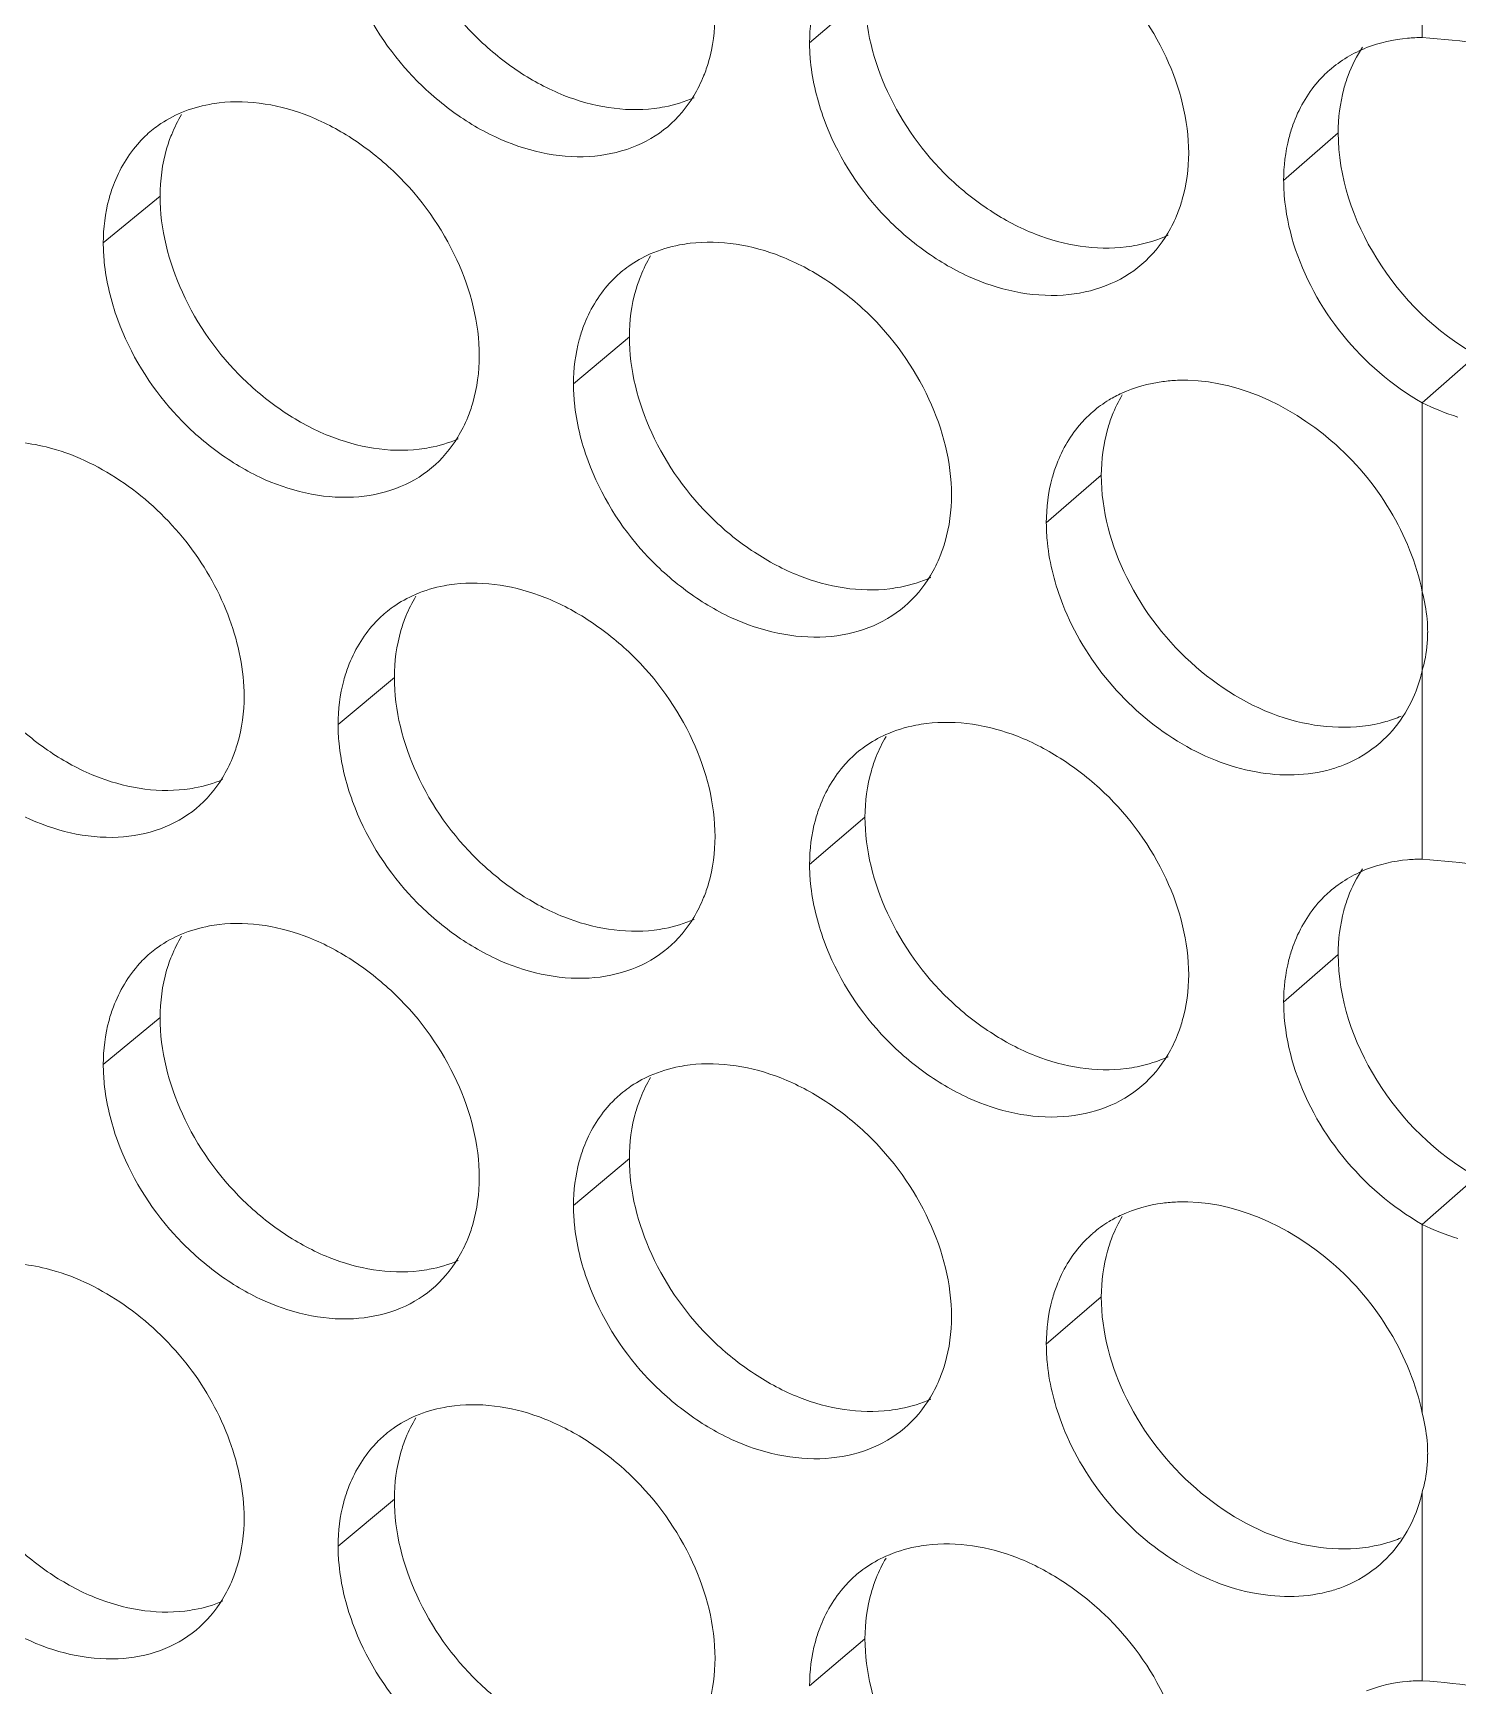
# Model space of a CAD drawing. Header units: millimetres. Extents: x 1177 to 4147, y 93 to 2194.
# Drawn here: x 2687.43 to 2701.09, y 923.73 to 939.57 of the extents above; entities that cross this region are included whole.
import ezdxf

# ---------------------------------------------------------------- set-up
doc = ezdxf.new("R2010")
doc.units = ezdxf.units.MM
doc.header["$LTSCALE"] = 0.1
doc.layers.get('0').update_dxf_attribs({"lineweight": 13})
doc.layers.add('标注', color=251, linetype='Continuous', lineweight=9)

# ---------------------------------------------------------------- blocks, each defined once
blk = doc.blocks.new('02')
for p, q in [((4627.348, 933.454), (4627.348, 936.041)), ((4627.348, 933.454), (4627.348, 936.041)), ((4627.348, 922.204), (4627.348, 928.454)), ((4627.348, 922.204), (4627.348, 924.791)), ((4627.348, 914.617), (4627.348, 917.204)), ((4627.348, 914.617), (4627.348, 917.204)), ((4627.348, 910.954), (4627.348, 913.541))]:
    blk.add_line(p, q)
at = {"layer": '标注'}
for p, q in [((4619.714, 934.03), (4618.955, 933.383)), ((4626.196, 932.148), (4625.449, 931.498)), ((4610.058, 931.284), (4609.28, 930.642)), ((4616.486, 929.357), (4615.721, 928.712)), ((4628.091, 929.105), (4627.348, 928.454)), ((4627.348, 925.867), (4627.348, 928.454)), ((4622.951, 927.46), (4622.198, 926.811)), ((4613.267, 924.692), (4612.496, 924.048)), ((4619.714, 922.78), (4618.955, 922.133)), ((4626.196, 920.898), (4625.449, 920.248)), ((4610.058, 920.034), (4609.28, 919.392)), ((4610.058, 920.034), (4609.28, 919.392)), ((4616.486, 918.107), (4615.721, 917.462)), ((4616.486, 918.107), (4615.721, 917.462)), ((4628.091, 917.855), (4627.348, 917.204)), ((4622.951, 916.21), (4622.198, 915.561)), ((4622.951, 916.21), (4622.198, 915.561)), ((4627.348, 910.954), (4627.348, 913.541)), ((4613.267, 913.442), (4612.496, 912.798)), ((4619.714, 911.53), (4618.955, 910.883))]:
    blk.add_line(p, q, dxfattribs=at)
for centre, radius, start, end in [((4615.73, 933.642), 1.912, 328.9787, 338.0529), ((4610.945, 930.963), 1.579, 125.316, 129.5927), ((4611.976, 931.414), 1.899, 148.7058, 157.8789), ((4622.206, 931.758), 1.925, 329.2925, 338.318), ((4618.416, 929.48), 1.912, 149.0222, 158.126), ((4617.403, 929.02), 1.599, 125.3449, 130.1938), ((4623.909, 927.083), 1.647, 121.1376, 130.744), ((4623.959, 927), 1.744, 114.6822, 121.1409), ((4624.886, 927.581), 1.918, 149.2796, 158.5755), ((4628.745, 931.24), 3.117, 243.3667, 253.0477), ((4612.506, 928.971), 1.906, 328.8204, 337.9261), ((4618.964, 927.071), 1.919, 329.1361, 338.1835), ((4615.192, 924.818), 1.906, 148.8645, 158.0006), ((4614.169, 924.363), 1.589, 125.3301, 129.8922), ((4625.364, 925.307), 2.058, 0.0408, 5.1029), ((4625.378, 925.236), 2.02, 340.5097, 347.2785), ((4626.352, 925.823), 1.805, 285.9402, 293.0214), ((4621.65, 922.899), 1.919, 149.179, 158.2551), ((4620.645, 922.434), 1.61, 125.3606, 130.4975), ((4609.291, 924.307), 1.899, 328.661, 337.8031), ((4615.73, 922.392), 1.912, 328.9787, 338.0529), ((4611.976, 920.164), 1.899, 148.7058, 157.8789), ((4611.976, 920.164), 1.899, 148.7058, 157.8789), ((4610.945, 919.713), 1.579, 125.316, 129.5927), ((4610.945, 919.713), 1.579, 125.316, 129.5927), ((4622.206, 920.508), 1.925, 329.2925, 338.318), ((4618.416, 918.23), 1.912, 149.0222, 158.126), ((4618.416, 918.23), 1.912, 149.0222, 158.126), ((4617.403, 917.77), 1.599, 125.3449, 130.1938), ((4617.403, 917.77), 1.599, 125.3449, 130.1938), ((4623.959, 915.75), 1.744, 114.6822, 121.1409), ((4623.959, 915.75), 1.744, 114.6822, 121.1409), ((4624.886, 916.331), 1.918, 149.2796, 158.5755), ((4624.886, 916.331), 1.918, 149.2796, 158.5755), ((4623.909, 915.833), 1.647, 121.1376, 130.744), ((4623.909, 915.833), 1.647, 121.1376, 130.744), ((4628.745, 919.99), 3.117, 243.3667, 253.0477), ((4612.506, 917.721), 1.906, 328.8204, 337.9261), ((4612.506, 917.721), 1.906, 328.8204, 337.9261), ((4618.964, 915.821), 1.919, 329.1361, 338.1835), ((4618.964, 915.821), 1.919, 329.1361, 338.1835), ((4614.169, 913.113), 1.589, 125.3301, 129.8922), ((4615.192, 913.568), 1.906, 148.8645, 158.0006), ((4625.364, 914.057), 2.058, 0.0408, 5.1029), ((4625.364, 914.057), 2.058, 0.0408, 5.1029), ((4625.378, 913.986), 2.02, 340.5097, 347.2785), ((4625.378, 913.986), 2.02, 340.5097, 347.2785), ((4626.352, 914.573), 1.805, 285.9402, 293.0214), ((4626.352, 914.573), 1.805, 285.9402, 293.0214), ((4621.65, 911.649), 1.919, 149.179, 158.2551), ((4609.291, 913.057), 1.899, 328.661, 337.8031), ((4620.645, 911.184), 1.61, 125.3606, 130.4975)]:
    blk.add_arc(centre, radius, start, end, dxfattribs=at)
for points, knots in [([(4613.267, 935.942), (4613.267, 935.491), (4613.51, 934.556), (4614.205, 933.578), (4614.955, 932.975), (4615.739, 932.55), (4616.413, 932.433), (4616.827, 932.483)], [0, 0, 0, 0, 0.246991, 0.512108, 0.644352, 0.77141, 1, 1, 1, 1]), ([(4624.148, 931.872), (4624.148, 932.322), (4623.902, 933.258), (4623.198, 934.23), (4622.441, 934.828), (4621.65, 935.249), (4620.973, 935.363), (4620.556, 935.311)], [0, 0, 0, 0, 0.246187, 0.510826, 0.643167, 0.770525, 1, 1, 1, 1]), ([(4612.695, 934.245), (4612.865, 933.779), (4613.269, 933.122), (4614.007, 932.457), (4614.803, 931.966), (4615.701, 931.752), (4616.522, 931.915), (4616.867, 932.112), (4617.011, 932.234)], [0, 0, 0, 0, 0.273173, 0.411313, 0.545072, 0.786333, 0.895775, 1, 1, 1, 1]), ([(4619.094, 934.173), (4619.071, 934.113), (4618.988, 933.857), (4618.955, 933.586), (4618.955, 933.383)], [0, 0, 0, 0, 0.242012, 1, 1, 1, 1]), ([(4619.714, 934.03), (4619.714, 933.58), (4619.958, 932.644), (4620.658, 931.67), (4621.412, 931.071), (4622.201, 930.649), (4622.877, 930.536), (4623.293, 930.588)], [0, 0, 0, 0, 0.246494, 0.511184, 0.643406, 0.77061, 1, 1, 1, 1]), ([(4617.504, 932.928), (4617.53, 932.991), (4617.623, 933.261), (4617.66, 933.548), (4617.66, 933.763)], [0, 0, 0, 0, 0.241585, 1, 1, 1, 1]), ([(4618.955, 933.383), (4618.955, 933.297), (4618.974, 932.938), (4619.061, 932.586), (4619.155, 932.331)], [0, 0, 0, 0, 0.240751, 1, 1, 1, 1]), ([(4627.348, 933.454), (4627.281, 933.455), (4627.022, 933.444), (4626.765, 933.386), (4626.586, 933.316)], [0, 0, 0, 0, 0.258603, 1, 1, 1, 1]), ([(4630.617, 932.799), (4630.361, 932.9), (4629.819, 933.064), (4628.729, 933.296), (4627.896, 933.417), (4627.348, 933.454)], [0, 0, 0, 0, 0.246985, 0.506558, 1, 1, 1, 1]), ([(4626.077, 933.008), (4626.021, 932.959), (4625.806, 932.745), (4625.653, 932.473), (4625.576, 932.258)], [0, 0, 0, 0, 0.24633, 1, 1, 1, 1]), ([(4626.333, 932.936), (4626.31, 932.875), (4626.229, 932.62), (4626.196, 932.35), (4626.196, 932.148)], [0, 0, 0, 0, 0.242216, 1, 1, 1, 1]), ([(4610.868, 932.56), (4610.823, 932.555), (4610.647, 932.528), (4610.473, 932.478), (4610.351, 932.427)], [0, 0, 0, 0, 0.255654, 1, 1, 1, 1]), ([(4614.43, 929.095), (4614.43, 929.546), (4614.186, 930.482), (4613.489, 931.459), (4612.738, 932.063), (4611.955, 932.489), (4611.282, 932.608), (4610.868, 932.56)], [0, 0, 0, 0, 0.246935, 0.51222, 0.644595, 0.771733, 1, 1, 1, 1]), ([(4616.827, 932.483), (4616.875, 932.489), (4617.061, 932.518), (4617.244, 932.573), (4617.373, 932.63)], [0, 0, 0, 0, 0.255784, 1, 1, 1, 1]), ([(4619.155, 932.331), (4619.327, 931.864), (4619.735, 931.205), (4620.482, 930.543), (4621.286, 930.056), (4622.193, 929.851), (4623.018, 930.024), (4623.364, 930.226), (4623.508, 930.351)], [0, 0, 0, 0, 0.272504, 0.410462, 0.544153, 0.785671, 0.895417, 1, 1, 1, 1]), ([(4625.576, 932.258), (4625.555, 932.199), (4625.48, 931.952), (4625.449, 931.693), (4625.449, 931.498)], [0, 0, 0, 0, 0.242457, 1, 1, 1, 1]), ([(4609.939, 932.18), (4609.881, 932.132), (4609.659, 931.92), (4609.499, 931.647), (4609.418, 931.431)], [0, 0, 0, 0, 0.245817, 1, 1, 1, 1]), ([(4610.217, 932.129), (4610.19, 932.065), (4610.096, 931.793), (4610.058, 931.502), (4610.058, 931.284)], [0, 0, 0, 0, 0.241186, 1, 1, 1, 1]), ([(4626.196, 932.148), (4626.196, 931.549), (4626.617, 930.313), (4627.539, 929.418), (4628.091, 929.105)], [0, 0, 0, 0, 0.485697, 1, 1, 1, 1]), ([(4623.995, 931.047), (4624.02, 931.11), (4624.111, 931.376), (4624.148, 931.659), (4624.148, 931.872)], [0, 0, 0, 0, 0.241909, 1, 1, 1, 1]), ([(4609.418, 931.431), (4609.395, 931.371), (4609.313, 931.115), (4609.28, 930.845), (4609.28, 930.642)], [0, 0, 0, 0, 0.241688, 1, 1, 1, 1]), ([(4625.449, 931.498), (4625.449, 931.427), (4625.462, 931.134), (4625.521, 930.844), (4625.586, 930.632)], [0, 0, 0, 0, 0.242222, 1, 1, 1, 1]), ([(4610.058, 931.284), (4610.058, 930.833), (4610.299, 929.897), (4610.993, 928.918), (4611.74, 928.314), (4612.522, 927.887), (4613.194, 927.768), (4613.607, 927.817)], [0, 0, 0, 0, 0.247242, 0.512574, 0.644829, 0.771813, 1, 1, 1, 1]), ([(4620.899, 927.189), (4620.899, 927.639), (4620.654, 928.575), (4619.952, 929.549), (4619.198, 930.149), (4618.409, 930.571), (4617.733, 930.687), (4617.318, 930.637)], [0, 0, 0, 0, 0.246434, 0.511288, 0.64364, 0.770925, 1, 1, 1, 1]), ([(4623.293, 930.588), (4623.343, 930.594), (4623.54, 930.626), (4623.732, 930.686), (4623.866, 930.748)], [0, 0, 0, 0, 0.255988, 1, 1, 1, 1]), ([(4609.28, 930.642), (4609.28, 930.556), (4609.299, 930.198), (4609.385, 929.845), (4609.478, 929.589)], [0, 0, 0, 0, 0.240605, 1, 1, 1, 1]), ([(4617.318, 930.637), (4617.27, 930.631), (4617.084, 930.602), (4616.902, 930.547), (4616.773, 930.491)], [0, 0, 0, 0, 0.25587, 1, 1, 1, 1]), ([(4625.586, 930.632), (4625.724, 930.181), (4626.195, 929.326), (4626.932, 928.689), (4627.348, 928.454)], [0, 0, 0, 0, 0.49694, 1, 1, 1, 1]), ([(4616.37, 930.241), (4616.314, 930.193), (4616.097, 929.983), (4615.939, 929.715), (4615.859, 929.502)], [0, 0, 0, 0, 0.246074, 1, 1, 1, 1]), ([(4616.642, 930.192), (4616.616, 930.128), (4616.524, 929.859), (4616.486, 929.572), (4616.486, 929.357)], [0, 0, 0, 0, 0.241514, 1, 1, 1, 1]), ([(4609.478, 929.589), (4609.648, 929.124), (4610.049, 928.467), (4610.784, 927.8), (4611.575, 927.307), (4612.469, 927.089), (4613.288, 927.247), (4613.632, 927.441), (4613.776, 927.562)], [0, 0, 0, 0, 0.27351, 0.411743, 0.545537, 0.786668, 0.895956, 1, 1, 1, 1]), ([(4615.859, 929.502), (4615.837, 929.441), (4615.754, 929.186), (4615.721, 928.915), (4615.721, 928.712)], [0, 0, 0, 0, 0.241904, 1, 1, 1, 1]), ([(4616.486, 929.357), (4616.486, 928.907), (4616.729, 927.971), (4617.427, 926.995), (4618.179, 926.394), (4618.966, 925.971), (4619.641, 925.856), (4620.055, 925.907)], [0, 0, 0, 0, 0.246741, 0.511644, 0.643878, 0.771009, 1, 1, 1, 1]), ([(4614.272, 928.255), (4614.298, 928.319), (4614.392, 928.589), (4614.43, 928.878), (4614.43, 929.095)], [0, 0, 0, 0, 0.241422, 1, 1, 1, 1]), ([(4615.721, 928.712), (4615.721, 928.626), (4615.74, 928.267), (4615.827, 927.914), (4615.92, 927.659)], [0, 0, 0, 0, 0.240702, 1, 1, 1, 1]), ([(4623.995, 928.761), (4623.927, 928.758), (4623.666, 928.736), (4623.407, 928.665), (4623.231, 928.584)], [0, 0, 0, 0, 0.258302, 1, 1, 1, 1]), ([(4627.348, 925.867), (4627.27, 926.259), (4626.947, 927.031), (4625.94, 928.239), (4624.749, 928.791), (4623.995, 928.761)], [0, 0, 0, 0, 0.254485, 0.51933, 1, 1, 1, 1]), ([(4622.834, 928.33), (4622.779, 928.283), (4622.571, 928.078), (4622.419, 927.819), (4622.341, 927.614)], [0, 0, 0, 0, 0.246444, 1, 1, 1, 1]), ([(4623.101, 928.281), (4623.076, 928.218), (4622.987, 927.953), (4622.951, 927.672), (4622.951, 927.46)], [0, 0, 0, 0, 0.241851, 1, 1, 1, 1]), ([(4613.607, 927.817), (4613.653, 927.823), (4613.835, 927.851), (4614.014, 927.903), (4614.139, 927.958)], [0, 0, 0, 0, 0.255679, 1, 1, 1, 1]), ([(4608.638, 927.81), (4608.387, 927.886), (4607.882, 927.965), (4607.376, 927.872), (4607.153, 927.781)], [0, 0, 0, 0, 0.521913, 1, 1, 1, 1]), ([(4611.209, 924.435), (4611.209, 924.792), (4611.053, 925.536), (4610.498, 926.537), (4609.671, 927.342), (4608.989, 927.704), (4608.638, 927.81)], [0, 0, 0, 0, 0.238714, 0.495406, 0.754851, 1, 1, 1, 1]), ([(4615.92, 927.659), (4616.091, 927.193), (4616.498, 926.535), (4617.24, 925.871), (4618.04, 925.382), (4618.943, 925.173), (4619.766, 925.341), (4620.111, 925.54), (4620.255, 925.664)], [0, 0, 0, 0, 0.272838, 0.410886, 0.544611, 0.786, 0.895595, 1, 1, 1, 1]), ([(4622.341, 927.614), (4622.317, 927.552), (4622.232, 927.293), (4622.198, 927.018), (4622.198, 926.811)], [0, 0, 0, 0, 0.242016, 1, 1, 1, 1]), ([(4622.951, 927.46), (4622.951, 926.979), (4623.228, 925.977), (4624.17, 924.779), (4625.446, 924.021), (4626.431, 923.968), (4626.848, 924.088)], [0, 0, 0, 0, 0.249772, 0.517807, 0.774905, 1, 1, 1, 1]), ([(4620.745, 926.358), (4620.77, 926.422), (4620.862, 926.689), (4620.899, 926.975), (4620.899, 927.189)], [0, 0, 0, 0, 0.241748, 1, 1, 1, 1]), ([(4622.198, 926.811), (4622.198, 926.719), (4622.219, 926.337), (4622.318, 925.961), (4622.424, 925.69)], [0, 0, 0, 0, 0.240389, 1, 1, 1, 1]), ([(4606.857, 926.634), (4606.857, 926.183), (4607.098, 925.247), (4607.789, 924.266), (4608.535, 923.66), (4609.314, 923.231), (4609.984, 923.111), (4610.396, 923.159)], [0, 0, 0, 0, 0.247494, 0.513042, 0.645309, 0.772218, 1, 1, 1, 1]), ([(4614.089, 925.97), (4614.042, 925.964), (4613.861, 925.936), (4613.683, 925.884), (4613.557, 925.83)], [0, 0, 0, 0, 0.255763, 1, 1, 1, 1]), ([(4617.66, 922.513), (4617.66, 922.964), (4617.416, 923.9), (4616.716, 924.875), (4615.963, 925.477), (4615.177, 925.901), (4614.503, 926.019), (4614.089, 925.97)], [0, 0, 0, 0, 0.246684, 0.511753, 0.644116, 0.771328, 1, 1, 1, 1]), ([(4620.055, 925.907), (4620.105, 925.913), (4620.296, 925.943), (4620.484, 926.001), (4620.615, 926.06)], [0, 0, 0, 0, 0.255887, 1, 1, 1, 1]), ([(4622.424, 925.69), (4622.574, 925.308), (4623.01, 924.588), (4623.936, 923.781), (4625.012, 923.332), (4625.772, 923.342), (4626.103, 923.437)], [0, 0, 0, 0, 0.264547, 0.530604, 0.77855, 1, 1, 1, 1]), ([(4613.15, 925.582), (4613.093, 925.534), (4612.873, 925.323), (4612.714, 925.052), (4612.634, 924.838)], [0, 0, 0, 0, 0.245947, 1, 1, 1, 1]), ([(4613.425, 925.532), (4613.399, 925.468), (4613.305, 925.197), (4613.267, 924.908), (4613.267, 924.692)], [0, 0, 0, 0, 0.241351, 1, 1, 1, 1]), ([(4627.348, 924.791), (4627.36, 924.832), (4627.404, 925.001), (4627.421, 925.177), (4627.421, 925.309)], [0, 0, 0, 0, 0.244815, 1, 1, 1, 1]), ([(4606.271, 924.94), (4606.44, 924.475), (4606.839, 923.819), (4607.569, 923.151), (4608.356, 922.656), (4609.246, 922.434), (4610.062, 922.587), (4610.406, 922.779), (4610.551, 922.898)], [0, 0, 0, 0, 0.27385, 0.412176, 0.546005, 0.787007, 0.896139, 1, 1, 1, 1]), ([(4612.634, 924.838), (4612.611, 924.777), (4612.529, 924.522), (4612.496, 924.251), (4612.496, 924.048)], [0, 0, 0, 0, 0.241796, 1, 1, 1, 1]), ([(4613.267, 924.692), (4613.267, 924.241), (4613.51, 923.306), (4614.205, 922.328), (4614.955, 921.725), (4615.739, 921.3), (4616.413, 921.183), (4616.827, 921.233)], [0, 0, 0, 0, 0.246991, 0.512108, 0.644352, 0.77141, 1, 1, 1, 1]), ([(4611.049, 923.59), (4611.075, 923.654), (4611.17, 923.926), (4611.209, 924.217), (4611.209, 924.435)], [0, 0, 0, 0, 0.241257, 1, 1, 1, 1]), ([(4624.148, 920.622), (4624.148, 921.072), (4623.902, 922.008), (4623.198, 922.98), (4622.441, 923.578), (4621.65, 923.999), (4620.973, 924.113), (4620.556, 924.061)], [0, 0, 0, 0, 0.246187, 0.510826, 0.643167, 0.770525, 1, 1, 1, 1]), ([(4612.496, 924.048), (4612.496, 923.962), (4612.515, 923.604), (4612.601, 923.251), (4612.695, 922.995)], [0, 0, 0, 0, 0.240653, 1, 1, 1, 1]), ([(4620.556, 924.061), (4620.507, 924.055), (4620.316, 924.025), (4620.129, 923.968), (4619.998, 923.909)], [0, 0, 0, 0, 0.255975, 1, 1, 1, 1]), ([(4619.599, 923.658), (4619.543, 923.61), (4619.329, 923.401), (4619.173, 923.134), (4619.094, 922.923)], [0, 0, 0, 0, 0.246198, 1, 1, 1, 1]), ([(4626.103, 923.437), (4626.165, 923.455), (4626.405, 923.537), (4626.627, 923.673), (4626.769, 923.797)], [0, 0, 0, 0, 0.255293, 1, 1, 1, 1]), ([(4619.868, 923.61), (4619.843, 923.546), (4619.751, 923.279), (4619.714, 922.994), (4619.714, 922.78)], [0, 0, 0, 0, 0.241677, 1, 1, 1, 1]), ([(4610.396, 923.159), (4610.441, 923.164), (4610.618, 923.191), (4610.792, 923.241), (4610.915, 923.293)], [0, 0, 0, 0, 0.255573, 1, 1, 1, 1]), ([(4612.695, 922.995), (4612.865, 922.529), (4613.269, 921.872), (4614.007, 921.207), (4614.803, 920.716), (4615.701, 920.502), (4616.522, 920.665), (4616.867, 920.862), (4617.011, 920.984)], [0, 0, 0, 0, 0.273173, 0.411313, 0.545072, 0.786333, 0.895775, 1, 1, 1, 1]), ([(4619.094, 922.923), (4619.071, 922.863), (4618.988, 922.607), (4618.955, 922.336), (4618.955, 922.133)], [0, 0, 0, 0, 0.242012, 1, 1, 1, 1]), ([(4619.714, 922.78), (4619.714, 922.33), (4619.958, 921.394), (4620.658, 920.42), (4621.412, 919.821), (4622.201, 919.399), (4622.877, 919.286), (4623.293, 919.338)], [0, 0, 0, 0, 0.246494, 0.511184, 0.643406, 0.77061, 1, 1, 1, 1]), ([(4617.504, 921.678), (4617.53, 921.741), (4617.623, 922.011), (4617.66, 922.298), (4617.66, 922.513)], [0, 0, 0, 0, 0.241585, 1, 1, 1, 1]), ([(4618.955, 922.133), (4618.955, 922.047), (4618.974, 921.688), (4619.061, 921.336), (4619.155, 921.081)], [0, 0, 0, 0, 0.240751, 1, 1, 1, 1]), ([(4627.348, 922.204), (4627.281, 922.205), (4627.022, 922.194), (4626.765, 922.136), (4626.586, 922.066)], [0, 0, 0, 0, 0.258603, 1, 1, 1, 1]), ([(4630.617, 921.549), (4630.361, 921.65), (4629.819, 921.814), (4628.729, 922.046), (4627.896, 922.167), (4627.348, 922.204)], [0, 0, 0, 0, 0.246985, 0.506558, 1, 1, 1, 1]), ([(4626.077, 921.758), (4626.021, 921.709), (4625.806, 921.495), (4625.653, 921.223), (4625.576, 921.008)], [0, 0, 0, 0, 0.24633, 1, 1, 1, 1]), ([(4626.333, 921.686), (4626.31, 921.625), (4626.229, 921.37), (4626.196, 921.1), (4626.196, 920.898)], [0, 0, 0, 0, 0.242216, 1, 1, 1, 1]), ([(4616.827, 921.233), (4616.875, 921.239), (4617.061, 921.268), (4617.244, 921.323), (4617.373, 921.38)], [0, 0, 0, 0, 0.255784, 1, 1, 1, 1]), ([(4610.868, 921.31), (4610.823, 921.305), (4610.647, 921.278), (4610.473, 921.228), (4610.351, 921.177)], [0, 0, 0, 0, 0.255654, 1, 1, 1, 1]), ([(4610.868, 921.31), (4610.823, 921.305), (4610.647, 921.278), (4610.473, 921.228), (4610.351, 921.177)], [0, 0, 0, 0, 0.255654, 1, 1, 1, 1]), ([(4614.43, 917.845), (4614.43, 918.296), (4614.186, 919.232), (4613.489, 920.209), (4612.738, 920.813), (4611.955, 921.239), (4611.282, 921.358), (4610.868, 921.31)], [0, 0, 0, 0, 0.246935, 0.51222, 0.644595, 0.771733, 1, 1, 1, 1]), ([(4614.43, 917.845), (4614.43, 918.296), (4614.186, 919.232), (4613.489, 920.209), (4612.738, 920.813), (4611.955, 921.239), (4611.282, 921.358), (4610.868, 921.31)], [0, 0, 0, 0, 0.246935, 0.51222, 0.644595, 0.771733, 1, 1, 1, 1]), ([(4609.939, 920.93), (4609.881, 920.882), (4609.659, 920.67), (4609.499, 920.397), (4609.418, 920.181)], [0, 0, 0, 0, 0.245817, 1, 1, 1, 1]), ([(4609.939, 920.93), (4609.881, 920.882), (4609.659, 920.67), (4609.499, 920.397), (4609.418, 920.181)], [0, 0, 0, 0, 0.245817, 1, 1, 1, 1]), ([(4619.155, 921.081), (4619.327, 920.614), (4619.735, 919.955), (4620.482, 919.293), (4621.286, 918.806), (4622.193, 918.601), (4623.018, 918.774), (4623.364, 918.976), (4623.508, 919.101)], [0, 0, 0, 0, 0.272504, 0.410462, 0.544153, 0.785671, 0.895417, 1, 1, 1, 1]), ([(4625.576, 921.008), (4625.555, 920.949), (4625.48, 920.702), (4625.449, 920.443), (4625.449, 920.248)], [0, 0, 0, 0, 0.242457, 1, 1, 1, 1]), ([(4610.217, 920.879), (4610.19, 920.815), (4610.096, 920.543), (4610.058, 920.252), (4610.058, 920.034)], [0, 0, 0, 0, 0.241186, 1, 1, 1, 1]), ([(4610.217, 920.879), (4610.19, 920.815), (4610.096, 920.543), (4610.058, 920.252), (4610.058, 920.034)], [0, 0, 0, 0, 0.241186, 1, 1, 1, 1]), ([(4626.196, 920.898), (4626.196, 920.299), (4626.617, 919.063), (4627.539, 918.168), (4628.091, 917.855)], [0, 0, 0, 0, 0.485697, 1, 1, 1, 1]), ([(4623.995, 919.797), (4624.02, 919.86), (4624.111, 920.126), (4624.148, 920.409), (4624.148, 920.622)], [0, 0, 0, 0, 0.241909, 1, 1, 1, 1]), ([(4625.449, 920.248), (4625.449, 920.177), (4625.462, 919.884), (4625.521, 919.594), (4625.586, 919.382)], [0, 0, 0, 0, 0.242222, 1, 1, 1, 1]), ([(4609.418, 920.181), (4609.395, 920.121), (4609.313, 919.865), (4609.28, 919.595), (4609.28, 919.392)], [0, 0, 0, 0, 0.241688, 1, 1, 1, 1]), ([(4609.418, 920.181), (4609.395, 920.121), (4609.313, 919.865), (4609.28, 919.595), (4609.28, 919.392)], [0, 0, 0, 0, 0.241688, 1, 1, 1, 1]), ([(4610.058, 920.034), (4610.058, 919.583), (4610.299, 918.647), (4610.993, 917.668), (4611.74, 917.064), (4612.522, 916.637), (4613.194, 916.518), (4613.607, 916.567)], [0, 0, 0, 0, 0.247242, 0.512574, 0.644829, 0.771813, 1, 1, 1, 1]), ([(4610.058, 920.034), (4610.058, 919.583), (4610.299, 918.647), (4610.993, 917.668), (4611.74, 917.064), (4612.522, 916.637), (4613.194, 916.518), (4613.607, 916.567)], [0, 0, 0, 0, 0.247242, 0.512574, 0.644829, 0.771813, 1, 1, 1, 1]), ([(4609.28, 919.392), (4609.28, 919.306), (4609.299, 918.948), (4609.385, 918.595), (4609.478, 918.339)], [0, 0, 0, 0, 0.240605, 1, 1, 1, 1]), ([(4609.28, 919.392), (4609.28, 919.306), (4609.299, 918.948), (4609.385, 918.595), (4609.478, 918.339)], [0, 0, 0, 0, 0.240605, 1, 1, 1, 1]), ([(4617.318, 919.387), (4617.27, 919.381), (4617.084, 919.352), (4616.902, 919.297), (4616.773, 919.241)], [0, 0, 0, 0, 0.25587, 1, 1, 1, 1]), ([(4617.318, 919.387), (4617.27, 919.381), (4617.084, 919.352), (4616.902, 919.297), (4616.773, 919.241)], [0, 0, 0, 0, 0.25587, 1, 1, 1, 1]), ([(4620.899, 915.939), (4620.899, 916.389), (4620.654, 917.325), (4619.952, 918.299), (4619.198, 918.899), (4618.409, 919.321), (4617.733, 919.437), (4617.318, 919.387)], [0, 0, 0, 0, 0.246434, 0.511288, 0.64364, 0.770925, 1, 1, 1, 1]), ([(4620.899, 915.939), (4620.899, 916.389), (4620.654, 917.325), (4619.952, 918.299), (4619.198, 918.899), (4618.409, 919.321), (4617.733, 919.437), (4617.318, 919.387)], [0, 0, 0, 0, 0.246434, 0.511288, 0.64364, 0.770925, 1, 1, 1, 1]), ([(4623.293, 919.338), (4623.343, 919.344), (4623.54, 919.376), (4623.732, 919.436), (4623.866, 919.498)], [0, 0, 0, 0, 0.255988, 1, 1, 1, 1]), ([(4625.586, 919.382), (4625.724, 918.931), (4626.195, 918.076), (4626.932, 917.439), (4627.348, 917.204)], [0, 0, 0, 0, 0.49694, 1, 1, 1, 1]), ([(4616.37, 918.991), (4616.314, 918.943), (4616.097, 918.733), (4615.939, 918.465), (4615.859, 918.252)], [0, 0, 0, 0, 0.246074, 1, 1, 1, 1]), ([(4616.37, 918.991), (4616.314, 918.943), (4616.097, 918.733), (4615.939, 918.465), (4615.859, 918.252)], [0, 0, 0, 0, 0.246074, 1, 1, 1, 1]), ([(4616.642, 918.942), (4616.616, 918.878), (4616.524, 918.609), (4616.486, 918.322), (4616.486, 918.107)], [0, 0, 0, 0, 0.241514, 1, 1, 1, 1]), ([(4616.642, 918.942), (4616.616, 918.878), (4616.524, 918.609), (4616.486, 918.322), (4616.486, 918.107)], [0, 0, 0, 0, 0.241514, 1, 1, 1, 1]), ([(4609.478, 918.339), (4609.648, 917.874), (4610.049, 917.217), (4610.784, 916.55), (4611.575, 916.057), (4612.469, 915.839), (4613.288, 915.997), (4613.632, 916.191), (4613.776, 916.312)], [0, 0, 0, 0, 0.27351, 0.411743, 0.545537, 0.786668, 0.895956, 1, 1, 1, 1]), ([(4609.478, 918.339), (4609.648, 917.874), (4610.049, 917.217), (4610.784, 916.55), (4611.575, 916.057), (4612.469, 915.839), (4613.288, 915.997), (4613.632, 916.191), (4613.776, 916.312)], [0, 0, 0, 0, 0.27351, 0.411743, 0.545537, 0.786668, 0.895956, 1, 1, 1, 1]), ([(4615.859, 918.252), (4615.837, 918.191), (4615.754, 917.936), (4615.721, 917.665), (4615.721, 917.462)], [0, 0, 0, 0, 0.241904, 1, 1, 1, 1]), ([(4615.859, 918.252), (4615.837, 918.191), (4615.754, 917.936), (4615.721, 917.665), (4615.721, 917.462)], [0, 0, 0, 0, 0.241904, 1, 1, 1, 1]), ([(4616.486, 918.107), (4616.486, 917.657), (4616.729, 916.721), (4617.427, 915.745), (4618.179, 915.144), (4618.966, 914.721), (4619.641, 914.606), (4620.055, 914.657)], [0, 0, 0, 0, 0.246741, 0.511644, 0.643878, 0.771009, 1, 1, 1, 1]), ([(4616.486, 918.107), (4616.486, 917.657), (4616.729, 916.721), (4617.427, 915.745), (4618.179, 915.144), (4618.966, 914.721), (4619.641, 914.606), (4620.055, 914.657)], [0, 0, 0, 0, 0.246741, 0.511644, 0.643878, 0.771009, 1, 1, 1, 1]), ([(4614.272, 917.005), (4614.298, 917.069), (4614.392, 917.339), (4614.43, 917.628), (4614.43, 917.845)], [0, 0, 0, 0, 0.241422, 1, 1, 1, 1]), ([(4614.272, 917.005), (4614.298, 917.069), (4614.392, 917.339), (4614.43, 917.628), (4614.43, 917.845)], [0, 0, 0, 0, 0.241422, 1, 1, 1, 1]), ([(4627.348, 914.617), (4627.27, 915.009), (4626.947, 915.781), (4625.94, 916.989), (4624.749, 917.541), (4623.995, 917.511)], [0, 0, 0, 0, 0.254485, 0.51933, 1, 1, 1, 1]), ([(4627.348, 914.617), (4627.27, 915.009), (4626.947, 915.781), (4625.94, 916.989), (4624.749, 917.541), (4623.995, 917.511)], [0, 0, 0, 0, 0.254485, 0.51933, 1, 1, 1, 1]), ([(4615.721, 917.462), (4615.721, 917.376), (4615.74, 917.017), (4615.827, 916.664), (4615.92, 916.409)], [0, 0, 0, 0, 0.240702, 1, 1, 1, 1]), ([(4615.721, 917.462), (4615.721, 917.376), (4615.74, 917.017), (4615.827, 916.664), (4615.92, 916.409)], [0, 0, 0, 0, 0.240702, 1, 1, 1, 1]), ([(4623.995, 917.511), (4623.927, 917.508), (4623.666, 917.486), (4623.407, 917.415), (4623.231, 917.334)], [0, 0, 0, 0, 0.258302, 1, 1, 1, 1]), ([(4623.995, 917.511), (4623.927, 917.508), (4623.666, 917.486), (4623.407, 917.415), (4623.231, 917.334)], [0, 0, 0, 0, 0.258302, 1, 1, 1, 1]), ([(4622.834, 917.08), (4622.779, 917.033), (4622.571, 916.828), (4622.419, 916.569), (4622.341, 916.364)], [0, 0, 0, 0, 0.246444, 1, 1, 1, 1]), ([(4622.834, 917.08), (4622.779, 917.033), (4622.571, 916.828), (4622.419, 916.569), (4622.341, 916.364)], [0, 0, 0, 0, 0.246444, 1, 1, 1, 1]), ([(4623.101, 917.031), (4623.076, 916.968), (4622.987, 916.703), (4622.951, 916.422), (4622.951, 916.21)], [0, 0, 0, 0, 0.241851, 1, 1, 1, 1]), ([(4623.101, 917.031), (4623.076, 916.968), (4622.987, 916.703), (4622.951, 916.422), (4622.951, 916.21)], [0, 0, 0, 0, 0.241851, 1, 1, 1, 1]), ([(4608.638, 916.56), (4608.387, 916.636), (4607.882, 916.715), (4607.376, 916.622), (4607.153, 916.531)], [0, 0, 0, 0, 0.521913, 1, 1, 1, 1]), ([(4613.607, 916.567), (4613.653, 916.573), (4613.835, 916.601), (4614.014, 916.653), (4614.139, 916.708)], [0, 0, 0, 0, 0.255679, 1, 1, 1, 1]), ([(4613.607, 916.567), (4613.653, 916.573), (4613.835, 916.601), (4614.014, 916.653), (4614.139, 916.708)], [0, 0, 0, 0, 0.255679, 1, 1, 1, 1]), ([(4611.209, 913.185), (4611.209, 913.542), (4611.053, 914.286), (4610.498, 915.287), (4609.671, 916.092), (4608.989, 916.454), (4608.638, 916.56)], [0, 0, 0, 0, 0.238714, 0.495406, 0.754851, 1, 1, 1, 1]), ([(4615.92, 916.409), (4616.091, 915.943), (4616.498, 915.285), (4617.24, 914.621), (4618.04, 914.132), (4618.943, 913.923), (4619.766, 914.091), (4620.111, 914.29), (4620.255, 914.414)], [0, 0, 0, 0, 0.272838, 0.410886, 0.544611, 0.786, 0.895595, 1, 1, 1, 1]), ([(4615.92, 916.409), (4616.091, 915.943), (4616.498, 915.285), (4617.24, 914.621), (4618.04, 914.132), (4618.943, 913.923), (4619.766, 914.091), (4620.111, 914.29), (4620.255, 914.414)], [0, 0, 0, 0, 0.272838, 0.410886, 0.544611, 0.786, 0.895595, 1, 1, 1, 1]), ([(4622.341, 916.364), (4622.317, 916.302), (4622.232, 916.043), (4622.198, 915.768), (4622.198, 915.561)], [0, 0, 0, 0, 0.242016, 1, 1, 1, 1]), ([(4622.341, 916.364), (4622.317, 916.302), (4622.232, 916.043), (4622.198, 915.768), (4622.198, 915.561)], [0, 0, 0, 0, 0.242016, 1, 1, 1, 1]), ([(4622.951, 916.21), (4622.951, 915.729), (4623.228, 914.727), (4624.17, 913.529), (4625.446, 912.771), (4626.431, 912.718), (4626.848, 912.838)], [0, 0, 0, 0, 0.249772, 0.517807, 0.774905, 1, 1, 1, 1]), ([(4622.951, 916.21), (4622.951, 915.729), (4623.228, 914.727), (4624.17, 913.529), (4625.446, 912.771), (4626.431, 912.718), (4626.848, 912.838)], [0, 0, 0, 0, 0.249772, 0.517807, 0.774905, 1, 1, 1, 1]), ([(4620.745, 915.108), (4620.77, 915.172), (4620.862, 915.439), (4620.899, 915.725), (4620.899, 915.939)], [0, 0, 0, 0, 0.241748, 1, 1, 1, 1]), ([(4620.745, 915.108), (4620.77, 915.172), (4620.862, 915.439), (4620.899, 915.725), (4620.899, 915.939)], [0, 0, 0, 0, 0.241748, 1, 1, 1, 1]), ([(4622.198, 915.561), (4622.198, 915.469), (4622.219, 915.087), (4622.318, 914.711), (4622.424, 914.44)], [0, 0, 0, 0, 0.240389, 1, 1, 1, 1]), ([(4622.198, 915.561), (4622.198, 915.469), (4622.219, 915.087), (4622.318, 914.711), (4622.424, 914.44)], [0, 0, 0, 0, 0.240389, 1, 1, 1, 1]), ([(4606.857, 915.384), (4606.857, 914.933), (4607.098, 913.997), (4607.789, 913.016), (4608.535, 912.41), (4609.314, 911.981), (4609.984, 911.861), (4610.396, 911.909)], [0, 0, 0, 0, 0.247494, 0.513042, 0.645309, 0.772218, 1, 1, 1, 1]), ([(4614.089, 914.72), (4614.042, 914.714), (4613.861, 914.686), (4613.683, 914.634), (4613.557, 914.58)], [0, 0, 0, 0, 0.255763, 1, 1, 1, 1]), ([(4617.66, 911.263), (4617.66, 911.714), (4617.416, 912.65), (4616.716, 913.625), (4615.963, 914.227), (4615.177, 914.651), (4614.503, 914.769), (4614.089, 914.72)], [0, 0, 0, 0, 0.246684, 0.511753, 0.644116, 0.771328, 1, 1, 1, 1]), ([(4620.055, 914.657), (4620.105, 914.663), (4620.296, 914.693), (4620.484, 914.751), (4620.615, 914.81)], [0, 0, 0, 0, 0.255887, 1, 1, 1, 1]), ([(4620.055, 914.657), (4620.105, 914.663), (4620.296, 914.693), (4620.484, 914.751), (4620.615, 914.81)], [0, 0, 0, 0, 0.255887, 1, 1, 1, 1]), ([(4622.424, 914.44), (4622.574, 914.058), (4623.01, 913.338), (4623.936, 912.531), (4625.012, 912.082), (4625.772, 912.092), (4626.103, 912.187)], [0, 0, 0, 0, 0.264547, 0.530604, 0.77855, 1, 1, 1, 1]), ([(4622.424, 914.44), (4622.574, 914.058), (4623.01, 913.338), (4623.936, 912.531), (4625.012, 912.082), (4625.772, 912.092), (4626.103, 912.187)], [0, 0, 0, 0, 0.264547, 0.530604, 0.77855, 1, 1, 1, 1]), ([(4613.15, 914.332), (4613.093, 914.284), (4612.873, 914.073), (4612.714, 913.802), (4612.634, 913.588)], [0, 0, 0, 0, 0.245947, 1, 1, 1, 1]), ([(4613.425, 914.282), (4613.399, 914.218), (4613.305, 913.947), (4613.267, 913.658), (4613.267, 913.442)], [0, 0, 0, 0, 0.241351, 1, 1, 1, 1]), ([(4627.348, 913.541), (4627.36, 913.582), (4627.404, 913.751), (4627.421, 913.927), (4627.421, 914.059)], [0, 0, 0, 0, 0.244815, 1, 1, 1, 1]), ([(4627.348, 913.541), (4627.36, 913.582), (4627.404, 913.751), (4627.421, 913.927), (4627.421, 914.059)], [0, 0, 0, 0, 0.244815, 1, 1, 1, 1]), ([(4606.271, 913.69), (4606.44, 913.225), (4606.839, 912.569), (4607.569, 911.901), (4608.356, 911.406), (4609.246, 911.184), (4610.062, 911.337), (4610.406, 911.529), (4610.551, 911.648)], [0, 0, 0, 0, 0.27385, 0.412176, 0.546005, 0.787007, 0.896139, 1, 1, 1, 1]), ([(4612.634, 913.588), (4612.611, 913.527), (4612.529, 913.272), (4612.496, 913.001), (4612.496, 912.798)], [0, 0, 0, 0, 0.241796, 1, 1, 1, 1]), ([(4613.267, 913.442), (4613.267, 912.991), (4613.51, 912.056), (4614.205, 911.078), (4614.955, 910.475), (4615.739, 910.05), (4616.413, 909.933), (4616.827, 909.983)], [0, 0, 0, 0, 0.246991, 0.512108, 0.644352, 0.77141, 1, 1, 1, 1]), ([(4611.049, 912.34), (4611.075, 912.404), (4611.17, 912.676), (4611.209, 912.967), (4611.209, 913.185)], [0, 0, 0, 0, 0.241257, 1, 1, 1, 1]), ([(4612.496, 912.798), (4612.496, 912.712), (4612.515, 912.354), (4612.601, 912.001), (4612.695, 911.745)], [0, 0, 0, 0, 0.240653, 1, 1, 1, 1]), ([(4620.556, 912.811), (4620.507, 912.805), (4620.316, 912.775), (4620.129, 912.718), (4619.998, 912.659)], [0, 0, 0, 0, 0.255975, 1, 1, 1, 1]), ([(4624.148, 909.372), (4624.148, 909.822), (4623.902, 910.758), (4623.198, 911.73), (4622.441, 912.328), (4621.65, 912.749), (4620.973, 912.863), (4620.556, 912.811)], [0, 0, 0, 0, 0.246187, 0.510826, 0.643167, 0.770525, 1, 1, 1, 1]), ([(4619.599, 912.408), (4619.543, 912.36), (4619.329, 912.151), (4619.173, 911.884), (4619.094, 911.673)], [0, 0, 0, 0, 0.246198, 1, 1, 1, 1]), ([(4619.868, 912.36), (4619.843, 912.296), (4619.751, 912.029), (4619.714, 911.744), (4619.714, 911.53)], [0, 0, 0, 0, 0.241677, 1, 1, 1, 1]), ([(4626.103, 912.187), (4626.165, 912.205), (4626.405, 912.287), (4626.627, 912.423), (4626.769, 912.547)], [0, 0, 0, 0, 0.255293, 1, 1, 1, 1]), ([(4626.103, 912.187), (4626.165, 912.205), (4626.405, 912.287), (4626.627, 912.423), (4626.769, 912.547)], [0, 0, 0, 0, 0.255293, 1, 1, 1, 1]), ([(4610.396, 911.909), (4610.441, 911.914), (4610.618, 911.941), (4610.792, 911.991), (4610.915, 912.043)], [0, 0, 0, 0, 0.255573, 1, 1, 1, 1]), ([(4612.695, 911.745), (4612.865, 911.279), (4613.269, 910.622), (4614.007, 909.957), (4614.803, 909.466), (4615.701, 909.252), (4616.522, 909.415), (4616.867, 909.612), (4617.011, 909.734)], [0, 0, 0, 0, 0.273173, 0.411313, 0.545072, 0.786333, 0.895775, 1, 1, 1, 1]), ([(4619.094, 911.673), (4619.071, 911.613), (4618.988, 911.357), (4618.955, 911.086), (4618.955, 910.883)], [0, 0, 0, 0, 0.242012, 1, 1, 1, 1]), ([(4619.714, 911.53), (4619.714, 911.08), (4619.958, 910.144), (4620.658, 909.17), (4621.412, 908.571), (4622.201, 908.149), (4622.877, 908.036), (4623.293, 908.088)], [0, 0, 0, 0, 0.246494, 0.511184, 0.643406, 0.77061, 1, 1, 1, 1]), ([(4617.504, 910.428), (4617.53, 910.491), (4617.623, 910.761), (4617.66, 911.048), (4617.66, 911.263)], [0, 0, 0, 0, 0.241585, 1, 1, 1, 1]), ([(4627.348, 910.954), (4627.281, 910.955), (4627.022, 910.944), (4626.765, 910.886), (4626.586, 910.816)], [0, 0, 0, 0, 0.258603, 1, 1, 1, 1]), ([(4630.617, 910.299), (4630.361, 910.4), (4629.819, 910.564), (4628.729, 910.796), (4627.896, 910.917), (4627.348, 910.954)], [0, 0, 0, 0, 0.246985, 0.506558, 1, 1, 1, 1])]:
    blk.add_open_spline(points, degree=3, knots=knots, dxfattribs=at)
for points in [[(4626.586, 933.316), (4626.402, 933.243), (4626.226, 933.139), (4626.077, 933.008)], [(4626.53, 933.324), (4626.449, 933.203), (4626.383, 933.072), (4626.333, 932.936)], [(4617.011, 932.234), (4617.152, 932.354), (4617.274, 932.499), (4617.369, 932.657)], [(4610.351, 932.427), (4610.239, 932.38), (4610.131, 932.321), (4610.032, 932.251)], [(4623.508, 930.351), (4623.647, 930.471), (4623.767, 930.617), (4623.861, 930.775)], [(4616.773, 930.491), (4616.669, 930.445), (4616.57, 930.39), (4616.477, 930.324)], [(4613.776, 927.562), (4613.918, 927.681), (4614.04, 927.826), (4614.136, 927.984)], [(4620.255, 925.664), (4620.395, 925.784), (4620.516, 925.929), (4620.611, 926.087)], [(4613.557, 925.83), (4613.45, 925.784), (4613.346, 925.727), (4613.25, 925.659)], [(4627.413, 925.49), (4627.402, 925.617), (4627.379, 925.743), (4627.348, 925.867)], [(4627.082, 924.157), (4627.164, 924.283), (4627.232, 924.42), (4627.282, 924.562)], [(4626.769, 923.797), (4626.889, 923.902), (4626.995, 924.024), (4627.082, 924.157)], [(4619.998, 923.909), (4619.898, 923.864), (4619.802, 923.81), (4619.713, 923.747)], [(4610.551, 922.898), (4610.693, 923.016), (4610.816, 923.161), (4610.913, 923.319)], [(4626.586, 922.066), (4626.402, 921.993), (4626.226, 921.889), (4626.077, 921.758)], [(4626.53, 922.074), (4626.449, 921.953), (4626.383, 921.822), (4626.333, 921.686)], [(4617.011, 920.984), (4617.152, 921.104), (4617.274, 921.249), (4617.369, 921.407)], [(4610.351, 921.177), (4610.239, 921.13), (4610.131, 921.071), (4610.032, 921.001)], [(4610.351, 921.177), (4610.239, 921.13), (4610.131, 921.071), (4610.032, 921.001)], [(4623.508, 919.101), (4623.647, 919.221), (4623.767, 919.367), (4623.861, 919.525)], [(4616.773, 919.241), (4616.669, 919.195), (4616.57, 919.14), (4616.477, 919.074)], [(4616.773, 919.241), (4616.669, 919.195), (4616.57, 919.14), (4616.477, 919.074)], [(4613.776, 916.312), (4613.918, 916.431), (4614.04, 916.576), (4614.136, 916.734)], [(4613.776, 916.312), (4613.918, 916.431), (4614.04, 916.576), (4614.136, 916.734)], [(4620.255, 914.414), (4620.395, 914.534), (4620.516, 914.679), (4620.611, 914.837)], [(4620.255, 914.414), (4620.395, 914.534), (4620.516, 914.679), (4620.611, 914.837)], [(4627.413, 914.24), (4627.402, 914.367), (4627.379, 914.493), (4627.348, 914.617)], [(4627.413, 914.24), (4627.402, 914.367), (4627.379, 914.493), (4627.348, 914.617)], [(4613.557, 914.58), (4613.45, 914.534), (4613.346, 914.477), (4613.25, 914.409)], [(4627.082, 912.907), (4627.164, 913.033), (4627.232, 913.17), (4627.282, 913.312)], [(4627.082, 912.907), (4627.164, 913.033), (4627.232, 913.17), (4627.282, 913.312)], [(4626.769, 912.547), (4626.889, 912.652), (4626.995, 912.774), (4627.082, 912.907)], [(4626.769, 912.547), (4626.889, 912.652), (4626.995, 912.774), (4627.082, 912.907)], [(4619.998, 912.659), (4619.898, 912.614), (4619.802, 912.56), (4619.713, 912.497)], [(4610.551, 911.648), (4610.693, 911.766), (4610.816, 911.911), (4610.913, 912.069)]]:
    blk.add_open_spline(points, degree=3, dxfattribs=at)

msp = doc.modelspace()

# ---------------------------------------------------------------- block references
at = {"xscale": 0.7, "yscale": 0.7, "zscale": 0.7}
msp.add_blockref('02', (-538.391, 286.112), dxfattribs=at)

doc.saveas('drawing.dxf')
